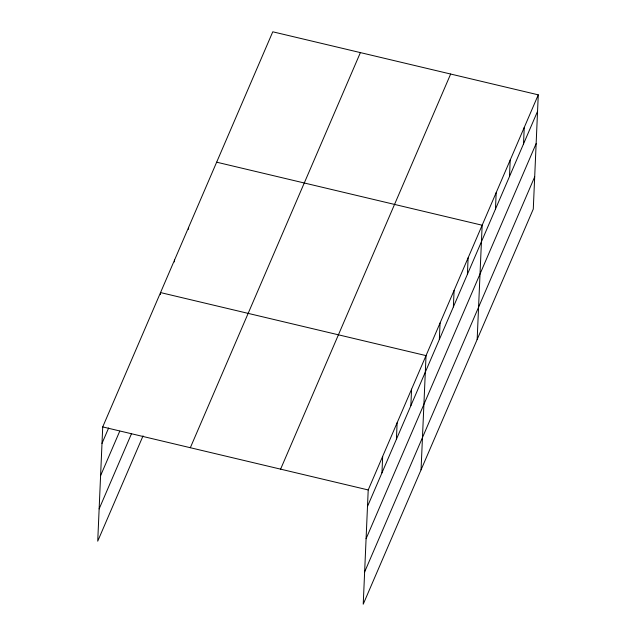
<?xml version="1.0" encoding="UTF-8"?>
<svg xmlns="http://www.w3.org/2000/svg" width="636" height="636" viewBox="0 0 636 636"><rect width="100%" height="100%" fill="white"/><g stroke="black" fill="none" stroke-linecap="round" stroke-linejoin="round"><path stroke-width="0.95" d="M538.271 94.836L368.212 489.951L363.228 604.2L533.278 209.085L538.271 94.836L272.772 31.8L102.722 426.915L97.729 541.164L143.044 435.867M160.455 294.516L160.534 292.576L426.033 355.611L421.048 469.861M174.479 261.921L174.566 259.981M188.51 229.326L188.598 227.378M381.95 472.866L382.665 456.37M396.403 439.277L397.126 422.781M410.856 405.696L411.579 389.2M439.341 339.513L440.064 323.016M453.373 306.918L454.096 290.421M467.404 274.315L468.12 257.826M477.167 339.473L482.152 225.224L216.653 162.188M495.46 209.125L496.183 192.629M509.492 176.53L510.207 160.034M523.523 143.927L524.239 127.439M101.999 443.411L108.637 427.98M100.591 475.664L119.735 431.192M99.137 508.903L131.565 433.561M190.331 447.72L360.389 52.605M280.603 469.153L450.654 74.038M367.497 506.447L537.547 111.332M366.09 538.708L536.14 143.593M364.635 571.939L534.693 176.824M102.722 426.915L368.212 489.951"/></g></svg>
